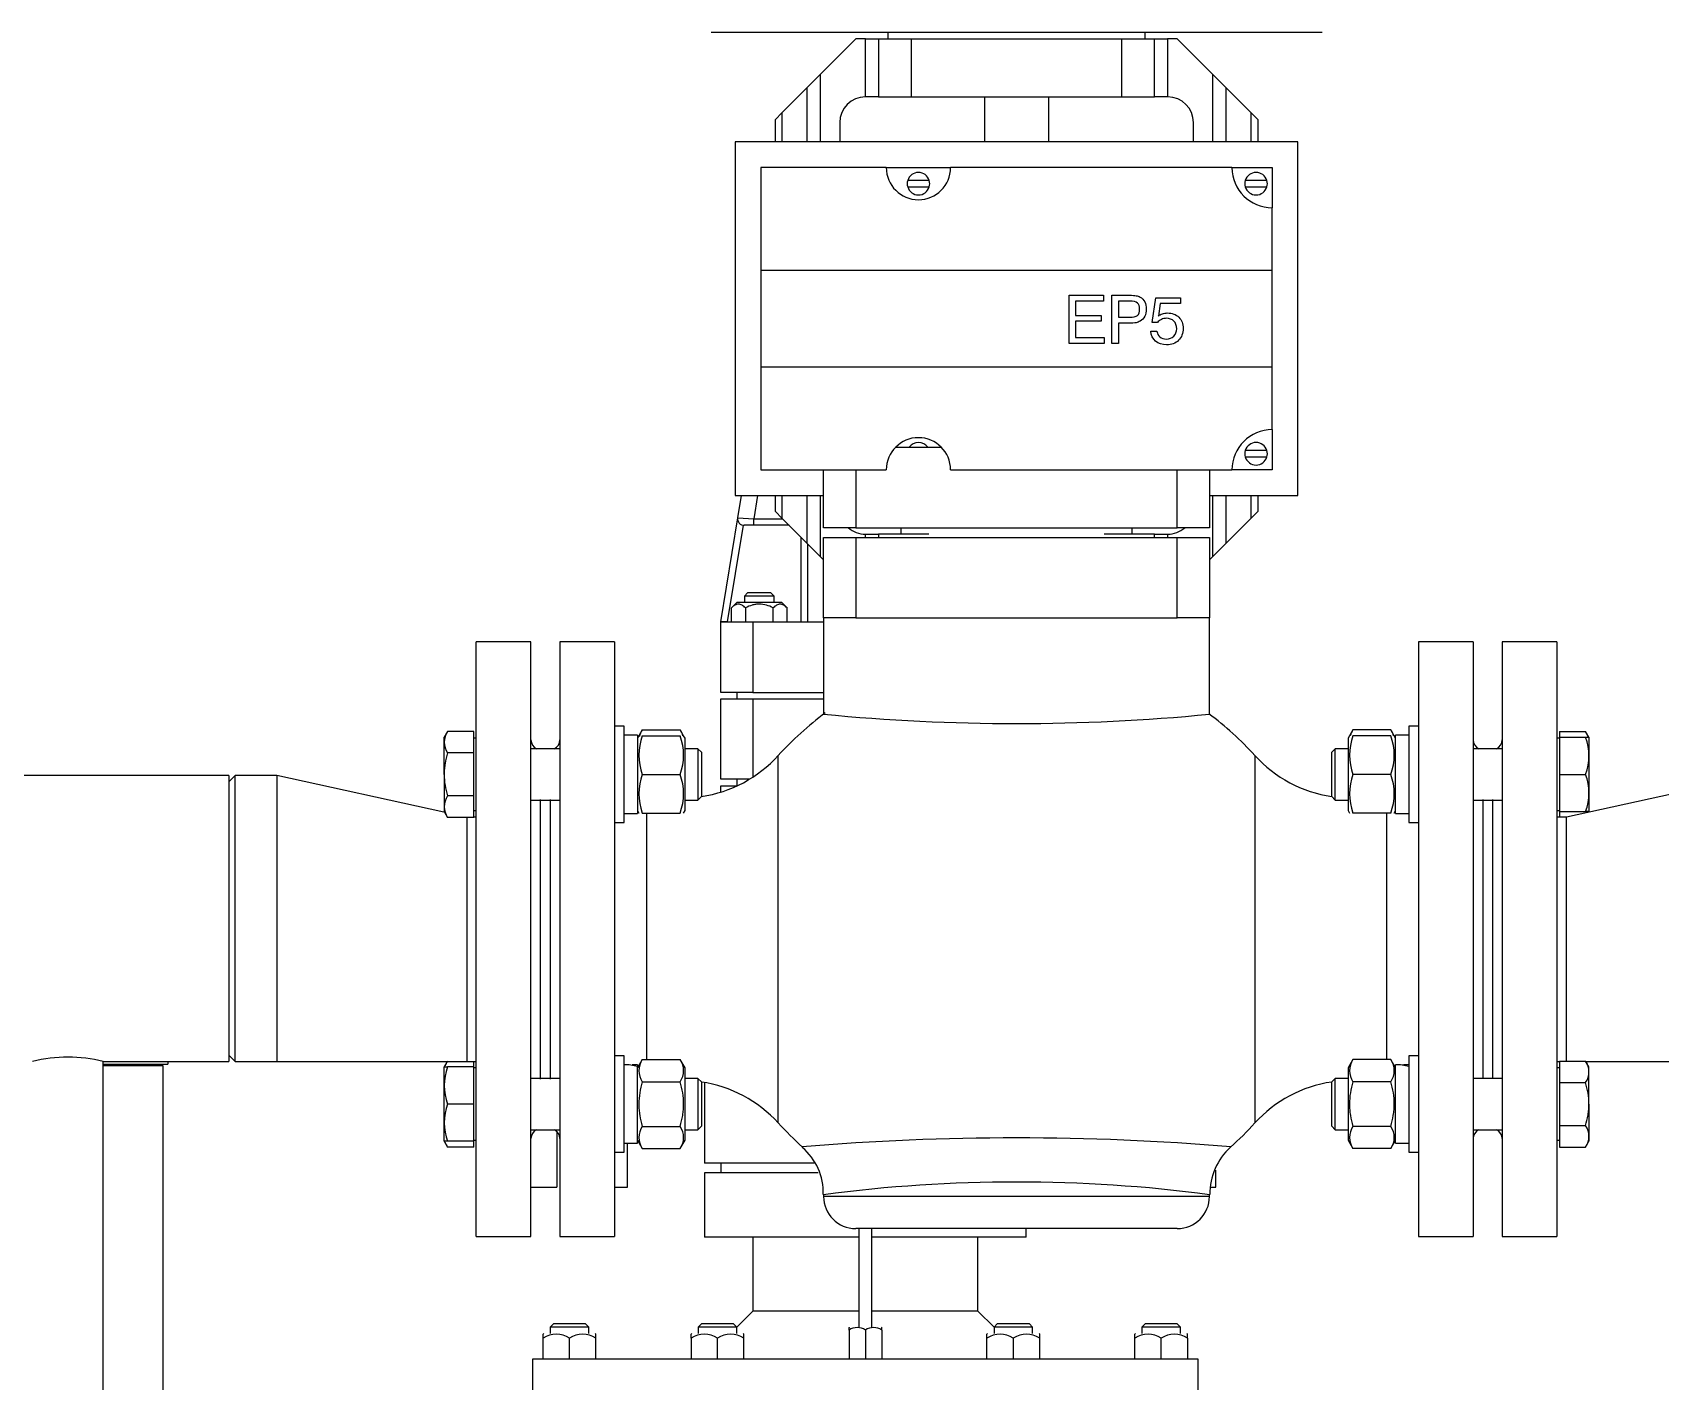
# Model space of a CAD drawing. Extents: x -681219 to -550379, y -242630 to -158199.
# Drawn here: x -639471 to -638525, y -177395 to -176610 of the extents above; entities that cross this region are included whole.
import ezdxf

# ---------------------------------------------------------------- set-up
doc = ezdxf.new("R2010")
doc.units = 0
doc.header["$LTSCALE"] = 1000
for name, color, linetype in [('$TD_AUDIT_GENERATED_(1F56)', 7, 'CONTINUOUS'), ('$TD_AUDIT_GENERATED_(28EF)', 7, 'CONTINUOUS'), ('$TD_AUDIT_GENERATED_(352)', 7, 'CONTINUOUS'), ('16_GB93', 7, 'CONTINUOUS'), ('16_GB97.1', 7, 'CONTINUOUS'), ('DN25_RP-6', 7, 'CONTINUOUS'), ('DN65_GB9119.8', 7, 'CONTINUOUS'), ('DN65_LE33', 7, 'CONTINUOUS'), ('EP5定位器', 7, 'CONTINUOUS'), ('M16_GB6170', 7, 'CONTINUOUS'), ('M16×70_GB5782', 7, 'CONTINUOUS'), ('MYGL011000251', 7, 'CONTINUOUS'), ('PN3326', 7, 'CONTINUOUS'), ('偏心异径接头DN80×65_GB', 7, 'CONTINUOUS'), ('法兰25-5_GB9119.8', 7, 'CONTINUOUS')]:
    doc.layers.add(name, color=color, linetype=linetype)

msp = doc.modelspace()

# ---------------------------------------------------------------- linework, layer by layer
at = {"layer": '$TD_AUDIT_GENERATED_(1F56)', "color": 7, "linetype": 'Continuous'}
msp.add_line((-639357.3504, -177205.6862), (-639356.7893, -177205.6862), dxfattribs=at)
at = {"layer": '$TD_AUDIT_GENERATED_(28EF)', "color": 7, "linetype": 'Continuous'}
msp.add_line((-639430.2937, -177840.1057), (-639430.2937, -177208.8658), dxfattribs=at)
at = {"layer": '$TD_AUDIT_GENERATED_(352)', "color": 7, "linetype": 'Continuous'}
for p, q in [((-639430.2937, -177210.362), (-639392.7567, -177210.362)), ((-639395.5622, -177211.2972), (-639430.2937, -177211.2972)), ((-639395.5622, -177529.2551), (-639395.5622, -177211.2972)), ((-639392.7567, -177208.8658), (-639392.7567, -177210.362))]:
    msp.add_line(p, q, dxfattribs=at)
at = {"layer": '16_GB93', "color": 7, "linetype": 'Continuous'}
for p, q in [((-639119.6301, -177018.9977), (-639127.2985, -177018.9977)), ((-639119.6301, -177018.9977), (-639119.6301, -177064.634)), ((-638678.6038, -177064.634), (-638678.6038, -177018.9977)), ((-638670.9354, -177018.9977), (-638678.6038, -177018.9977)), ((-639127.2985, -177064.634), (-639119.6301, -177064.634)), ((-638678.6038, -177064.634), (-638670.9354, -177064.634)), ((-639119.6301, -177210.7646), (-639120.7531, -177210.7646)), ((-639119.6301, -177210.7923), (-639119.6301, -177211.7235)), ((-638678.6038, -177256.4009), (-638678.6038, -177210.7646)), ((-638670.9354, -177210.7646), (-638672.0584, -177210.7646)), ((-639119.6301, -177256.4009), (-639119.6301, -177211.7235)), ((-638678.6038, -177212.5414), (-638678.6038, -177211.7235)), ((-639127.2985, -177256.4009), (-639119.6301, -177256.4009)), ((-638678.6038, -177256.4009), (-638670.9354, -177256.4009))]:
    msp.add_line(p, q, dxfattribs=at)
for centre, start, end in [((-639126.1755, -177233.5828), 73.3305416, 92.8209894), ((-639120.7531, -177233.5828), 87.1790106, 94.6996188), ((-638677.4808, -177233.5828), 73.3305416, 92.8209894), ((-638672.0584, -177233.5828), 87.1790106, 96.8238403)]:
    msp.add_arc(centre, 22.8182, start, end, dxfattribs=at)
at = {"layer": '16_GB97.1', "color": 7, "linetype": 'Continuous'}
for p, q in [((-639127.2985, -177013.7607), (-639132.9095, -177013.7607)), ((-639127.2985, -177069.871), (-639127.2985, -177013.7607)), ((-639127.2985, -177018.9977), (-639127.2985, -177013.7607)), ((-638670.9354, -177013.7607), (-638670.9354, -177069.871)), ((-638665.3244, -177013.7607), (-638670.9354, -177013.7607)), ((-639132.9095, -177069.871), (-639127.2985, -177069.871)), ((-638670.9354, -177069.871), (-638665.3244, -177069.871)), ((-639127.2985, -177205.5277), (-639132.9095, -177205.5277)), ((-639127.2985, -177261.6379), (-639127.2985, -177205.5277)), ((-638670.9354, -177205.5277), (-638670.9354, -177261.6379)), ((-638665.3244, -177205.5277), (-638670.9354, -177205.5277)), ((-639132.9095, -177261.6379), (-639127.2985, -177261.6379)), ((-638670.9354, -177261.6379), (-638665.3244, -177261.6379))]:
    msp.add_line(p, q, dxfattribs=at)
at = {"layer": 'DN25_RP-6', "color": 7, "linetype": 'Continuous'}
for p, q in [((-639061.2892, -176892.5618), (-639059.1655, -176879.5923)), ((-639049.6893, -176879.5923), (-639051.9119, -176893.1663)), ((-639071.1883, -176953.0172), (-639061.2892, -176892.5618)), ((-639058.2021, -176896.8578), (-639067.3978, -176953.0172)), ((-639061.2892, -176892.5618), (-639051.9119, -176893.1663)), ((-639051.9119, -176896.907), (-639057.5977, -176896.907)), ((-639051.9119, -176893.1663), (-639035.1702, -176893.1663)), ((-639051.9119, -176896.907), (-639051.9119, -176893.1663)), ((-639031.4295, -176896.907), (-639051.9119, -176896.907)), ((-639024.4298, -176953.0172), (-639024.4298, -176903.9067)), ((-639020.6891, -176907.6474), (-639020.6891, -176953.0172)), ((-639055.5117, -176936.1841), (-639057.3821, -176938.0545)), ((-639041.9766, -176936.1841), (-639055.5117, -176936.1841)), ((-639040.1063, -176938.0545), (-639041.9766, -176936.1841)), ((-639061.8366, -176941.7952), (-639064.9418, -176944.9004)), ((-639064.9418, -176953.0172), (-639064.9418, -176944.9004)), ((-639035.6518, -176941.7952), (-639061.8366, -176941.7952)), ((-639040.1063, -176938.0545), (-639057.3821, -176938.0545)), ((-639057.3821, -176938.0545), (-639057.3821, -176941.7952)), ((-639056.843, -176944.9004), (-639056.843, -176953.0172)), ((-639040.6454, -176953.0172), (-639040.6454, -176944.9004)), ((-639040.1063, -176941.7952), (-639040.1063, -176938.0545)), ((-639032.5466, -176944.9004), (-639035.6518, -176941.7952)), ((-639032.5466, -176953.0172), (-639032.5466, -176944.9004)), ((-639071.1883, -176994.1647), (-639071.1883, -176953.0172)), ((-639071.1883, -176953.0172), (-639052.4849, -176953.0172)), ((-639067.3978, -176953.0172), (-639071.1883, -176953.0172)), ((-639052.4849, -176953.0172), (-639011.3374, -176953.0172)), ((-639052.4849, -176953.0172), (-639052.4849, -176994.1647)), ((-639052.4849, -176994.1647), (-639071.1883, -176994.1647)), ((-639071.1883, -177044.6639), (-639071.1883, -176997.9054)), ((-639071.1883, -176997.9054), (-639052.4849, -176997.9054)), ((-639061.8366, -176994.1647), (-639061.8366, -176997.9054)), ((-639052.4849, -176994.1647), (-639011.3374, -176994.1647)), ((-639052.4849, -176997.9054), (-639011.3374, -176997.9054)), ((-639052.4849, -176997.9054), (-639052.4849, -177043.3782)), ((-639054.5416, -177044.6639), (-639071.1883, -177044.6639)), ((-639071.1883, -177052.1039), (-639071.1883, -177048.4046)), ((-639071.1883, -177048.4046), (-639061.5674, -177048.4046)), ((-639061.8366, -177044.6639), (-639061.8366, -177048.4046)), ((-639080.54, -177221.0671), (-639080.54, -177267.9685)), ((-639125.4282, -177281.9961), (-639125.4282, -177256.4009)), ((-639016.7695, -177267.9685), (-639080.54, -177267.9685)), ((-639071.1883, -177267.9685), (-639071.1883, -177273.5795)), ((-639014.4044, -177273.5795), (-639080.54, -177273.5795)), ((-639080.54, -177273.5795), (-639080.54, -177310.9864)), ((-639132.9095, -177281.9961), (-639125.4282, -177281.9961)), ((-638990.7636, -177306.03), (-638990.7636, -177363.3559)), ((-638983.2823, -177363.3559), (-638983.2823, -177306.03)), ((-638893.5059, -177310.9864), (-638893.5059, -177306.03)), ((-638990.7636, -177310.9864), (-639080.54, -177310.9864)), ((-639052.4849, -177310.9864), (-639052.4849, -177354.0042)), ((-638893.5059, -177310.9864), (-638983.2823, -177310.9864)), ((-638921.561, -177354.0042), (-638921.561, -177310.9864)), ((-639168.446, -177361.4856), (-639170.3163, -177363.3559)), ((-639149.7426, -177361.4856), (-639168.446, -177361.4856)), ((-639147.8722, -177363.3559), (-639149.7426, -177361.4856)), ((-639082.4103, -177361.4856), (-639084.2807, -177363.3559)), ((-639063.7069, -177361.4856), (-639082.4103, -177361.4856)), ((-639061.8366, -177363.3559), (-639063.7069, -177361.4856)), ((-639052.4849, -177354.0042), (-639061.8366, -177363.3559)), ((-638990.7636, -177354.0042), (-639052.4849, -177354.0042)), ((-638921.561, -177354.0042), (-638983.2823, -177354.0042)), ((-638912.2093, -177363.3559), (-638921.561, -177354.0042)), ((-638910.339, -177361.4856), (-638912.2093, -177363.3559)), ((-638891.6356, -177361.4856), (-638910.339, -177361.4856)), ((-638889.7652, -177363.3559), (-638891.6356, -177361.4856)), ((-638824.3033, -177361.4856), (-638826.1737, -177363.3559)), ((-638805.5999, -177361.4856), (-638824.3033, -177361.4856)), ((-638803.7296, -177363.3559), (-638805.5999, -177361.4856)), ((-639174.057, -177367.0966), (-639174.4311, -177367.4706)), ((-639174.4311, -177369.8433), (-639174.4311, -177367.4706)), ((-639174.4311, -177382.0593), (-639174.4311, -177369.8433)), ((-639147.8722, -177363.3559), (-639170.3163, -177363.3559)), ((-639170.3163, -177363.3559), (-639170.3163, -177367.0966)), ((-639159.0943, -177382.0593), (-639159.0943, -177369.8433)), ((-639147.8722, -177367.0966), (-639147.8722, -177363.3559)), ((-639143.7575, -177367.4706), (-639144.1316, -177367.0966)), ((-639143.7575, -177369.8433), (-639143.7575, -177367.4942)), ((-639143.7575, -177382.0593), (-639143.7575, -177369.8433)), ((-639088.0213, -177367.0966), (-639088.3954, -177367.4706)), ((-639088.3954, -177369.8433), (-639088.3954, -177367.4706)), ((-639088.3954, -177369.8433), (-639088.3954, -177382.0593)), ((-639061.8366, -177363.3559), (-639084.2807, -177363.3559)), ((-639084.2807, -177363.3559), (-639084.2807, -177367.0966)), ((-639073.0586, -177382.0593), (-639073.0586, -177369.8433)), ((-639061.8366, -177367.0966), (-639061.8366, -177363.3559)), ((-639057.7218, -177367.4706), (-639058.0959, -177367.0966)), ((-639057.7218, -177369.8433), (-639057.7218, -177367.4942)), ((-639057.7218, -177382.0593), (-639057.7218, -177369.8433)), ((-638996.3747, -177363.3559), (-638996.5617, -177363.5429)), ((-638996.5617, -177365.0186), (-638996.5617, -177363.5429)), ((-638996.5617, -177365.0186), (-638996.5617, -177382.0593)), ((-638987.0229, -177365.0186), (-638987.0229, -177382.0593)), ((-638977.4842, -177363.5429), (-638977.6712, -177363.3559)), ((-638977.4842, -177365.0186), (-638977.4842, -177363.5483)), ((-638977.4842, -177365.0186), (-638977.4842, -177382.0593)), ((-638915.95, -177367.0966), (-638916.3241, -177367.4706)), ((-638916.3241, -177369.8433), (-638916.3241, -177367.4706)), ((-638916.3241, -177382.0593), (-638916.3241, -177369.8433)), ((-638889.7652, -177363.3559), (-638912.2093, -177363.3559)), ((-638912.2093, -177363.3559), (-638912.2093, -177367.0966)), ((-638900.9873, -177369.8433), (-638900.9873, -177382.0593)), ((-638889.7652, -177367.0966), (-638889.7652, -177363.3559)), ((-638885.6505, -177367.4706), (-638886.0246, -177367.0966)), ((-638885.6505, -177369.8433), (-638885.6505, -177367.4942)), ((-638885.6505, -177382.0593), (-638885.6505, -177369.8433)), ((-638829.9143, -177367.0966), (-638830.2884, -177367.4706)), ((-638830.2884, -177369.8433), (-638830.2884, -177367.4706)), ((-638830.2884, -177382.0593), (-638830.2884, -177369.8433)), ((-638803.7296, -177363.3559), (-638826.1737, -177363.3559)), ((-638826.1737, -177363.3559), (-638826.1737, -177367.0966)), ((-638814.9516, -177382.0593), (-638814.9516, -177369.8433)), ((-638803.7296, -177367.0966), (-638803.7296, -177363.3559)), ((-638799.6148, -177367.4706), (-638799.9889, -177367.0966)), ((-638799.6148, -177369.8433), (-638799.6148, -177367.4942)), ((-638799.6148, -177369.8433), (-638799.6148, -177382.0593)), ((-638793.4427, -177382.0593), (-639180.6032, -177382.0593)), ((-639180.6032, -177382.0593), (-639180.6032, -177410.1144)), ((-638793.4427, -177410.1144), (-638793.4427, -177382.0593))]:
    msp.add_line(p, q, dxfattribs=at)
for centre, radius, start, end in [((-639057.5977, -176893.1663), 3.7407, 170.7007942, 270), ((-639166.7627, -177381.2066), 13.7088, 55.9871058, 124.0128942), ((-639166.7627, -177381.2341), 13.7315, 56.0511709, 123.9488291), ((-639151.4259, -177381.2066), 13.7088, 55.9871203, 124.0128797), ((-639151.4259, -177381.2341), 13.7315, 56.0511709, 123.9488291), ((-639080.727, -177381.2066), 13.7088, 55.9871203, 124.0128797), ((-639080.727, -177381.2066), 13.7088, 55.9871203, 124.0128797), ((-639065.3902, -177381.2066), 13.7088, 55.9871203, 124.0128797), ((-639065.3902, -177381.2341), 13.7315, 56.0511709, 123.9488291), ((-638991.7923, -177372.086), 8.5261, 55.9869438, 124.0130562), ((-638991.7923, -177372.1032), 8.5404, 56.0516812, 123.9483188), ((-638982.2536, -177372.0859), 8.5261, 55.9868049, 124.0131951), ((-638982.2536, -177372.1032), 8.5404, 56.0516812, 123.9483188), ((-638908.6557, -177381.2066), 13.7088, 55.9871203, 124.0128797), ((-638908.6557, -177381.2341), 13.7315, 56.0511709, 123.9488291), ((-638893.3189, -177381.2066), 13.7088, 55.9871203, 124.0128797), ((-638893.3189, -177381.2341), 13.7315, 56.0511709, 123.9488291), ((-638822.62, -177381.2066), 13.7088, 55.9871203, 124.0128797), ((-638822.62, -177381.2341), 13.7315, 56.0511709, 123.9488291), ((-638807.2832, -177381.2066), 13.7088, 55.9871058, 124.0128942), ((-638807.2832, -177381.2341), 13.7315, 56.0511709, 123.9488291)]:
    msp.add_arc(centre, radius, start, end, dxfattribs=at)
for points, knots in [([(-639056.843, -176944.9004), (-639057.4762, -176944.2672), (-639058.1237, -176943.7289), (-639059.1296, -176943.1523), (-639059.4708, -176942.999), (-639060.1676, -176942.7882), (-639060.5265, -176942.7316), (-639061.5876, -176942.7279), (-639062.283, -176942.9428), (-639063.6543, -176943.7213), (-639064.3079, -176944.2665), (-639064.9418, -176944.9004)], [0, 0, 0, 0, 0.25, 0.25, 0.375, 0.375, 0.5, 0.5, 0.75, 0.75, 1, 1, 1, 1]), ([(-639040.6454, -176944.9004), (-639041.9055, -176944.2703), (-639043.207, -176943.726), (-639045.9549, -176942.9442), (-639047.3478, -176942.7283), (-639049.4727, -176942.7314), (-639050.1918, -176942.7879), (-639051.5878, -176942.999), (-639052.2708, -176943.1526), (-639054.2838, -176943.7296), (-639055.578, -176944.2679), (-639056.843, -176944.9004)], [0, 0, 0, 0, 0.25, 0.25, 0.5, 0.5, 0.625, 0.625, 0.75, 0.75, 1, 1, 1, 1]), ([(-639032.5466, -176944.9004), (-639033.1772, -176944.2698), (-639033.8254, -176943.729), (-639034.8428, -176943.1473), (-639035.1924, -176942.9917), (-639035.8921, -176942.7838), (-639036.2426, -176942.7305), (-639036.9452, -176942.7301), (-639037.2974, -176942.783), (-639038.0029, -176942.9927), (-639038.3474, -176943.1465), (-639039.3612, -176943.7254), (-639040.0112, -176944.2662), (-639040.6454, -176944.9004)], [0, 0, 0, 0, 0.25, 0.25, 0.375, 0.375, 0.5, 0.5, 0.625, 0.625, 0.75, 0.75, 1, 1, 1, 1])]:
    msp.add_open_spline(points, degree=3, knots=knots, dxfattribs=at)
at = {"layer": 'DN65_GB9119.8', "color": 7, "linetype": 'Continuous'}
for p, q in [((-639213.3342, -177310.7058), (-639213.3342, -176964.6928)), ((-639181.5384, -176964.6928), (-639213.3342, -176964.6928)), ((-639181.5384, -177310.7058), (-639181.5384, -176964.6928)), ((-638616.6955, -176964.6928), (-638616.6955, -177310.7058)), ((-638584.8997, -176964.6928), (-638616.6955, -176964.6928)), ((-638584.8997, -176964.6928), (-638584.8997, -177310.7058)), ((-639175.9273, -177219.0591), (-639175.9273, -177056.3395)), ((-638622.3065, -177056.3395), (-638622.3065, -177218.62)), ((-639213.3342, -177310.7058), (-639181.5384, -177310.7058)), ((-638616.6955, -177310.7058), (-638584.8997, -177310.7058))]:
    msp.add_line(p, q, dxfattribs=at)
for centre, start, end in [((-639175.9273, -177021.7382), 180, 245.7254703), ((-638622.3065, -177021.7382), 294.2745297, 0), ((-639175.9273, -177253.6604), 114.2745297, 180), ((-638622.3065, -177253.6604), 0, 65.7254703)]:
    msp.add_arc(centre, 5.611, start, end, dxfattribs=at)
at = {"layer": 'DN65_LE33', "color": 7, "linetype": 'Continuous'}
for p, q in [((-638969.5192, -176851.5372), (-638942.8054, -176851.5372)), ((-639011.3374, -176898.2957), (-639011.3374, -176864.6296)), ((-638992.634, -176864.6296), (-638992.634, -176898.2957)), ((-638805.5999, -176898.2957), (-638805.5999, -176864.6296)), ((-638786.8965, -176864.6296), (-638786.8965, -176898.2957)), ((-638992.634, -176898.2957), (-639011.3374, -176898.2957)), ((-638992.634, -176898.2957), (-638805.5999, -176898.2957)), ((-638966.4492, -176898.2957), (-638966.4492, -176902.0364)), ((-638831.7847, -176902.0364), (-638831.7847, -176898.2957)), ((-638786.8965, -176898.2957), (-638805.5999, -176898.2957)), ((-639011.3374, -176950.6652), (-639011.3374, -176903.9067)), ((-639011.3374, -176903.9067), (-638992.634, -176903.9067)), ((-638992.634, -176903.9067), (-638805.5999, -176903.9067)), ((-638992.634, -176903.9067), (-638992.634, -176950.6652)), ((-638805.5999, -176950.6652), (-638805.5999, -176903.9067)), ((-638805.5999, -176903.9067), (-638786.8965, -176903.9067)), ((-638786.8965, -176903.9067), (-638786.8965, -176950.6652)), ((-638992.634, -176950.6652), (-639011.3374, -176950.6652)), ((-639011.3374, -176950.6652), (-639011.3374, -177006.9401)), ((-638992.634, -176950.6652), (-638899.1169, -176950.6652)), ((-638899.1169, -176950.6652), (-638805.5999, -176950.6652)), ((-638786.8965, -176950.6652), (-638805.5999, -176950.6652)), ((-638786.8965, -177006.8338), (-638786.8965, -176950.6652)), ((-639164.7053, -176964.6928), (-639164.7053, -177310.7058)), ((-639132.9095, -176964.6928), (-639164.7053, -176964.6928)), ((-639132.9095, -176964.6928), (-639132.9095, -177310.7058)), ((-638665.3244, -176964.6928), (-638665.3244, -177310.7058)), ((-638633.5286, -176964.6928), (-638665.3244, -176964.6928)), ((-638633.5286, -176964.6928), (-638633.5286, -177310.7058)), ((-639037.7221, -177244.5759), (-639037.7221, -177030.8227)), ((-638760.5117, -177030.8227), (-638760.5117, -177244.5759)), ((-639170.3163, -177056.3395), (-639170.3163, -177219.0591)), ((-638627.9176, -177056.3395), (-638627.9176, -177218.62)), ((-639114.2061, -177207.6658), (-639114.2061, -177064.2599)), ((-638684.0278, -177064.2599), (-638684.0278, -177207.6658)), ((-639011.3374, -177286.0827), (-639011.3374, -177287.3266)), ((-638786.8965, -177287.3266), (-638786.8965, -177286.2622)), ((-638786.8965, -177287.3266), (-639011.3374, -177287.3266)), ((-638805.5999, -177306.03), (-638992.634, -177306.03)), ((-639164.7053, -177310.7058), (-639132.9095, -177310.7058)), ((-638665.3244, -177310.7058), (-638633.5286, -177310.7058))]:
    msp.add_line(p, q, dxfattribs=at)
for centre, radius, start, end in [((-638899.1169, -177156.4027), 187.0341, 126.4921132, 137.8225814), ((-638899.1167, -175853.6029), 1158.6202, 264.4417185, 275.5580522), ((-638899.1169, -177156.4027), 187.0341, 42.1774186, 53.2663481), ((-639170.3163, -177021.7382), 5.611, 294.2745297, 0), ((-638627.9176, -177021.7382), 5.611, 180, 245.7254703), ((-639093.1642, -176980.5907), 74.8136, 278.2644652, 317.8225814), ((-638705.0697, -176980.5907), 74.8136, 222.1774186, 261.7355348), ((-639093.1642, -177294.8079), 74.8136, 42.1774186, 81.7355348), ((-638705.0697, -177294.8079), 74.8136, 98.2644652, 137.8225814), ((-639170.3163, -177253.6604), 5.611, 0, 65.7254703), ((-638899.1169, -177118.9959), 187.0341, 222.1774186, 228.2673249), ((-638899.1169, -177118.9959), 187.0341, 311.7214591, 317.8225814), ((-638627.9176, -177253.6604), 5.611, 114.2745297, 180), ((-638899.1169, -178760.7533), 1507.516, 85.255543, 94.7444579), ((-639046.1345, -177285.2337), 34.624, 358.360335, 49.8164486), ((-638750.3497, -177285.8105), 36.4041, 131.7897404, 180.6585578), ((-638899.1169, -178136.6773), 857.7656, 82.4825102, 97.5174831), ((-638992.634, -177287.3266), 18.7034, 180, 270), ((-638805.5999, -177287.3266), 18.7034, 270, 0)]:
    msp.add_arc(centre, radius, start, end, dxfattribs=at)
at = {"layer": 'EP5定位器', "color": 7, "linetype": 'Continuous'}
for p, q in [((-638735.4621, -176673.8548), (-639062.7717, -176673.8548)), ((-639062.7717, -176673.8548), (-639062.7717, -176879.5923)), ((-638735.4621, -176879.5923), (-638735.4621, -176673.8548)), ((-639047.809, -176688.8176), (-639047.809, -176748.6685)), ((-638974.8657, -176688.8176), (-639047.809, -176688.8176)), ((-638974.8657, -176688.8176), (-638937.4589, -176688.8176)), ((-638773.8041, -176688.8176), (-638937.4589, -176688.8176)), ((-638773.8041, -176688.8176), (-638750.4249, -176688.8176)), ((-638750.4249, -176688.8176), (-638750.4249, -176712.1968)), ((-638949.889, -176696.2989), (-638962.4356, -176696.2989)), ((-638962.4356, -176700.0396), (-638949.889, -176700.0396)), ((-638753.5033, -176696.2989), (-638766.0499, -176696.2989)), ((-638766.0499, -176700.0396), (-638753.5033, -176700.0396)), ((-638750.4249, -176748.6685), (-638750.4249, -176712.1968)), ((-639047.809, -176748.6685), (-639047.809, -176804.7787)), ((-638750.4249, -176748.6685), (-639047.809, -176748.6685)), ((-638750.4249, -176804.7787), (-638750.4249, -176748.6685)), ((-638868.585, -176791.133), (-638868.585, -176763.0779)), ((-638868.585, -176763.0779), (-638848.5695, -176763.0779)), ((-638848.5695, -176763.0779), (-638848.5695, -176766.5499)), ((-638843.6677, -176791.133), (-638843.6677, -176763.0779)), ((-638820.273, -176778.99), (-638818.1192, -176764.6561)), ((-638818.1192, -176764.6561), (-638803.6739, -176764.6561)), ((-638803.6739, -176764.6561), (-638803.6739, -176767.8682)), ((-638848.5695, -176766.5499), (-638864.8344, -176766.5499)), ((-638864.8344, -176766.5499), (-638864.8344, -176774.9238)), ((-638864.8344, -176774.9238), (-638849.8135, -176774.9238)), ((-638849.8135, -176774.9238), (-638849.8135, -176778.1916)), ((-638839.8615, -176766.4942), (-638839.8615, -176775.9078)), ((-638815.5384, -176767.8682), (-638816.6338, -176775.1466)), ((-638803.6739, -176767.8682), (-638815.5384, -176767.8682)), ((-638849.8135, -176778.1916), (-638864.8344, -176778.1916)), ((-638864.8344, -176778.1916), (-638864.8344, -176787.6609)), ((-638839.8615, -176779.2871), (-638839.8615, -176791.133)), ((-638821.0343, -176784.0588), (-638817.4508, -176784.0588)), ((-638817.1537, -176778.99), (-638820.273, -176778.99)), ((-638848.2353, -176791.133), (-638868.585, -176791.133)), ((-638864.8344, -176787.6609), (-638848.2353, -176787.6609)), ((-638848.2353, -176787.6609), (-638848.2353, -176791.133)), ((-638839.8615, -176791.133), (-638843.6677, -176791.133)), ((-639047.809, -176804.7787), (-639047.809, -176864.6296)), ((-639047.809, -176804.7787), (-638750.4249, -176804.7787)), ((-638750.4249, -176841.2503), (-638750.4249, -176804.7787)), ((-638750.4249, -176841.2503), (-638750.4249, -176864.6296)), ((-638753.5033, -176853.4075), (-638766.0499, -176853.4075)), ((-638766.0499, -176857.1482), (-638753.5033, -176857.1482)), ((-639047.809, -176864.6296), (-638974.8657, -176864.6296)), ((-638937.4589, -176864.6296), (-638773.8041, -176864.6296)), ((-638750.4249, -176864.6296), (-638773.8041, -176864.6296)), ((-639062.7717, -176879.5923), (-639011.3374, -176879.5923)), ((-638786.8965, -176879.5923), (-638735.4621, -176879.5923))]:
    msp.add_line(p, q, dxfattribs=at)
for centre, radius, start, end in [((-638956.1623, -176688.8176), 18.7034, 180, 0), ((-638750.4249, -176688.8176), 23.3793, 180, 270), ((-638956.1623, -176698.1693), 6.5462, 163.3984504, 196.6015496), ((-638956.1623, -176698.1693), 6.5462, 16.6015496, 163.3984504), ((-638956.1623, -176698.1693), 6.5462, 196.6015496, 343.3984504), ((-638956.1623, -176698.1693), 6.5462, 343.3984504, 16.6015496), ((-638759.7766, -176698.1693), 6.5462, 163.3984504, 196.6015496), ((-638759.7766, -176698.1693), 6.5462, 16.6015496, 163.3984504), ((-638759.7766, -176698.1693), 6.5462, 196.6015496, 343.3984504), ((-638759.7766, -176698.1693), 6.5462, 343.3984504, 16.6015496), ((-638750.4249, -176864.6296), 23.3793, 90, 180), ((-638956.1623, -176864.6296), 18.7034, 0, 180), ((-638956.1623, -176855.2779), 6.5462, 34.8499046, 145.1500954), ((-638759.7766, -176855.2779), 6.5462, 16.6015496, 163.3984504), ((-638759.7766, -176855.2779), 6.5462, 163.3984504, 196.6015496), ((-638759.7766, -176855.2779), 6.5462, 196.6015496, 343.3984504), ((-638759.7766, -176855.2779), 6.5462, 343.3984504, 16.6015496)]:
    msp.add_arc(centre, radius, start, end, dxfattribs=at)
for points, knots in [([(-638843.6677, -176763.0779), (-638840.2328, -176763.0779), (-638836.7979, -176763.0779), (-638833.3629, -176763.0779), (-638831.6919, -176763.0779), (-638830.4107, -176763.1707), (-638829.5381, -176763.3192), (-638828.6623, -176763.4683), (-638827.8856, -176763.7648), (-638827.1986, -176764.1362), (-638826.0436, -176764.7605), (-638825.1748, -176765.6773), (-638824.562, -176766.9027), (-638823.9567, -176768.1133), (-638823.6522, -176769.5393), (-638823.6522, -176772.7514), (-638823.9493, -176774.1254), (-638825.1748, -176776.502), (-638826.066, -176777.4489), (-638827.2357, -176778.1545), (-638827.9065, -176778.5591), (-638828.684, -176778.86), (-638830.5036, -176779.1942), (-638832.0075, -176779.2871), (-638834.087, -176779.2871), (-638836.0118, -176779.2871), (-638837.9366, -176779.2871), (-638839.8615, -176779.2871)], [0, 0, 0, 0, 0.2242012, 0.2242012, 0.2242012, 0.30767164, 0.30767164, 0.30767164, 0.36182929, 0.36182929, 0.36182929, 0.44634598, 0.44634598, 0.44634598, 0.54013837, 0.54013837, 0.63073329, 0.63073329, 0.72132821, 0.72132821, 0.72132821, 0.79784941, 0.79784941, 0.87437061, 0.87437061, 0.87437061, 1, 1, 1, 1]), ([(-638839.8615, -176775.9078), (-638837.7324, -176775.9078), (-638835.6034, -176775.9078), (-638833.4743, -176775.9078), (-638831.2648, -176775.9078), (-638829.7052, -176775.555), (-638827.9598, -176774.1439), (-638827.5142, -176772.9185), (-638827.5142, -176769.5207), (-638827.9413, -176768.3138), (-638828.8139, -176767.5897), (-638829.6976, -176766.8565), (-638831.1534, -176766.5128), (-638833.1958, -176766.4942), (-638835.4175, -176766.474), (-638837.6396, -176766.4942), (-638839.8615, -176766.4942)], [0, 0, 0, 0, 0.20960803, 0.20960803, 0.20960803, 0.35237673, 0.35237673, 0.49514543, 0.49514543, 0.63032005, 0.63032005, 0.63032005, 0.78125088, 0.78125088, 0.78125088, 1, 1, 1, 1]), ([(-638816.6338, -176775.1466), (-638815.9654, -176774.5896), (-638815.1856, -176774.1625), (-638814.2944, -176773.8654), (-638813.4198, -176773.5739), (-638812.4562, -176773.4198), (-638811.4164, -176773.4012), (-638808.6326, -176773.3515), (-638806.4033, -176774.2368), (-638803.0612, -176777.5046), (-638802.2256, -176779.677), (-638802.2256, -176785.2286), (-638803.0983, -176787.5124), (-638804.8808, -176789.2762), (-638806.6539, -176791.0309), (-638808.9841, -176791.8942), (-638814.4243, -176791.8942), (-638816.541, -176791.1887), (-638819.8831, -176788.3293), (-638820.83, -176786.4355), (-638821.0343, -176784.0588)], [0, 0, 0, 0, 0.0550382, 0.0550382, 0.0550382, 0.1150687, 0.1150687, 0.1150687, 0.26310894, 0.26310894, 0.41114919, 0.41114919, 0.56837813, 0.56837813, 0.56837813, 0.72360178, 0.72360178, 0.86180089, 0.86180089, 1, 1, 1, 1]), ([(-638817.4508, -176784.0588), (-638817.228, -176785.4514), (-638816.6524, -176786.5654), (-638815.6869, -176787.3452), (-638814.7123, -176788.1324), (-638813.5145, -176788.5336), (-638810.2096, -176788.5336), (-638808.7613, -176787.9765), (-638806.5332, -176785.7856), (-638805.9762, -176784.3374), (-638805.9762, -176780.6796), (-638806.5147, -176779.2314), (-638807.5916, -176778.1359), (-638808.6592, -176777.0499), (-638810.1353, -176776.5205), (-638811.992, -176776.502), (-638813.0315, -176776.4916), (-638813.9973, -176776.7248), (-638814.8699, -176777.1333), (-638815.7497, -176777.5451), (-638816.5039, -176778.173), (-638817.1537, -176778.99)], [0, 0, 0, 0, 0.11598907, 0.11598907, 0.11598907, 0.23418309, 0.23418309, 0.37897077, 0.37897077, 0.52375845, 0.52375845, 0.67302409, 0.67302409, 0.67302409, 0.8195085, 0.8195085, 0.8195085, 0.90977539, 0.90977539, 0.90977539, 1, 1, 1, 1])]:
    msp.add_open_spline(points, degree=3, knots=knots, dxfattribs=at)
at = {"layer": 'M16_GB6170', "color": 7, "linetype": 'Continuous'}
for p, q in [((-639118.8202, -177019.3718), (-639119.6301, -177020.7745)), ((-639116.8151, -177015.8989), (-639118.8202, -177019.3718)), ((-639116.8154, -177019.3718), (-639094.7638, -177019.3718)), ((-639116.8151, -177015.8989), (-639094.7641, -177015.8989)), ((-639092.759, -177019.3718), (-639094.7641, -177015.8989)), ((-639091.9491, -177020.7745), (-639092.759, -177019.3718)), ((-639091.9491, -177062.8572), (-639091.9491, -177020.7745)), ((-638705.4749, -177019.3718), (-638706.2848, -177020.7745)), ((-638706.2848, -177020.7745), (-638706.2848, -177062.8572)), ((-638703.4698, -177015.8989), (-638705.4749, -177019.3718)), ((-638681.4185, -177019.3718), (-638703.4701, -177019.3718)), ((-638681.4188, -177015.8989), (-638703.4698, -177015.8989)), ((-638679.4137, -177019.3718), (-638681.4188, -177015.8989)), ((-638678.6038, -177020.7745), (-638679.4137, -177019.3718)), ((-639116.8151, -177041.8158), (-639094.7641, -177041.8158)), ((-638681.4188, -177041.8158), (-638703.4698, -177041.8158)), ((-639119.6301, -177062.8572), (-639118.8202, -177064.2599)), ((-639116.8154, -177064.2599), (-639094.7638, -177064.2599)), ((-639092.759, -177064.2599), (-639091.9491, -177062.8572)), ((-638706.2848, -177062.8572), (-638705.4749, -177064.2599)), ((-638681.4185, -177064.2599), (-638703.4701, -177064.2599)), ((-638679.4137, -177064.2599), (-638678.6038, -177062.8572)), ((-639116.8151, -177207.6658), (-639119.6301, -177212.5414)), ((-639116.8151, -177207.6658), (-639094.7641, -177207.6658)), ((-639091.9491, -177212.5414), (-639094.7641, -177207.6658)), ((-638703.4698, -177207.6658), (-638706.2848, -177212.5414)), ((-638681.4188, -177207.6658), (-638703.4698, -177207.6658)), ((-638678.6038, -177212.5414), (-638681.4188, -177207.6658)), ((-639116.8154, -177220.6243), (-639094.7638, -177220.6243)), ((-639091.9491, -177254.6241), (-639091.9491, -177212.5414)), ((-638706.2848, -177212.5414), (-638706.2848, -177254.6241)), ((-638681.4185, -177220.6243), (-638703.4701, -177220.6243)), ((-639116.8154, -177246.5412), (-639094.7638, -177246.5412)), ((-638681.4185, -177246.5412), (-638703.4701, -177246.5412)), ((-639119.6301, -177254.6241), (-639116.8151, -177259.4997)), ((-639094.7641, -177259.4997), (-639091.9491, -177254.6241)), ((-638706.2848, -177254.6241), (-638703.4698, -177259.4997)), ((-638681.4188, -177259.4997), (-638678.6038, -177254.6241)), ((-639116.8151, -177259.4997), (-639094.7641, -177259.4997)), ((-638681.4188, -177259.4997), (-638703.4698, -177259.4997))]:
    msp.add_line(p, q, dxfattribs=at)
for centre, radius, start, end in [((-639086.1242, -177030.5933), 32.6784, 159.9161491, 200.0855317), ((-639107.1944, -177022.3784), 11.5992, 146.0398024, 167.7571445), ((-639104.3848, -177022.3784), 11.5992, 15.2184678, 33.960049), ((-639125.4549, -177030.5933), 32.6783, 339.9144081, 20.0839111), ((-638672.7789, -177030.5933), 32.6784, 159.9161491, 200.0855317), ((-638693.8492, -177022.3784), 11.5992, 146.0398024, 164.7226116), ((-638691.0395, -177022.3784), 11.5992, 15.2286817, 33.960049), ((-638712.1096, -177030.5933), 32.6783, 339.9144081, 20.0839111), ((-639086.1243, -177053.0383), 32.6783, 159.9144081, 200.0839111), ((-639125.455, -177053.0383), 32.6784, 339.9161491, 20.0855317), ((-638672.779, -177053.0383), 32.6783, 159.9144081, 200.0839111), ((-638712.1097, -177053.0383), 32.6784, 339.9161491, 20.0855317), ((-639107.1944, -177214.1453), 11.5992, 146.0398024, 213.9572864), ((-639104.3848, -177214.1453), 11.5992, 326.0428621, 33.960049), ((-638693.8492, -177214.1453), 11.5992, 146.0398024, 213.9572864), ((-638691.0395, -177214.1453), 11.5992, 326.0428621, 33.960049), ((-639107.1944, -177253.0202), 11.5992, 146.0428621, 213.960049), ((-639104.3847, -177253.0202), 11.5992, 326.0398024, 33.9572864), ((-638693.8491, -177253.0202), 11.5992, 146.0428621, 213.960049), ((-638691.0395, -177253.0202), 11.5992, 326.0398024, 33.9572864)]:
    msp.add_arc(centre, radius, start, end, dxfattribs=at)
for points, knots in [([(-639116.8154, -177220.6243), (-639117.4239, -177222.7321), (-639117.9344, -177224.8914), (-639118.6323, -177229.2202), (-639118.8204, -177231.3965), (-639118.8201, -177234.6816), (-639118.7735, -177235.78), (-639118.5884, -177237.9837), (-639118.4508, -177239.0785), (-639117.9238, -177242.3243), (-639117.4201, -177244.4466), (-639116.8154, -177246.5412)], [0, 0, 0, 0, 0.25, 0.25, 0.5, 0.5, 0.625, 0.625, 0.75, 0.75, 1, 1, 1, 1]), ([(-639094.7638, -177246.5412), (-639094.1591, -177244.4466), (-639093.6554, -177242.3243), (-639093.1283, -177239.0785), (-639092.9907, -177237.9837), (-639092.8057, -177235.78), (-639092.7591, -177234.6816), (-639092.7587, -177231.3965), (-639092.9468, -177229.2202), (-639093.6448, -177224.8914), (-639094.1552, -177222.7321), (-639094.7638, -177220.6243)], [0, 0, 0, 0, 0.25, 0.25, 0.375, 0.375, 0.5, 0.5, 0.75, 0.75, 1, 1, 1, 1]), ([(-638703.4701, -177220.6243), (-638704.0786, -177222.7321), (-638704.5891, -177224.8914), (-638705.287, -177229.2202), (-638705.4751, -177231.3965), (-638705.4748, -177234.6816), (-638705.4282, -177235.78), (-638705.2432, -177237.9837), (-638705.1056, -177239.0785), (-638704.5785, -177242.3243), (-638704.0748, -177244.4466), (-638703.4701, -177246.5412)], [0, 0, 0, 0, 0.25, 0.25, 0.5, 0.5, 0.625, 0.625, 0.75, 0.75, 1, 1, 1, 1]), ([(-638681.4185, -177246.5412), (-638680.8138, -177244.4466), (-638680.3101, -177242.3243), (-638679.783, -177239.0785), (-638679.6454, -177237.9837), (-638679.4604, -177235.78), (-638679.4138, -177234.6816), (-638679.4135, -177231.3965), (-638679.6016, -177229.2202), (-638680.2995, -177224.8914), (-638680.81, -177222.7321), (-638681.4185, -177220.6243)], [0, 0, 0, 0, 0.25, 0.25, 0.375, 0.375, 0.5, 0.5, 0.75, 0.75, 1, 1, 1, 1])]:
    msp.add_open_spline(points, degree=3, knots=knots, dxfattribs=at)
at = {"layer": 'M16×70_GB5782', "color": 7, "linetype": 'Continuous'}
for p, q in [((-639230.1022, -177016.8), (-639232.0376, -177020.1522)), ((-639232.0376, -177041.8158), (-639232.0376, -177020.1522)), ((-639214.8304, -177016.8), (-639230.1022, -177016.8)), ((-639214.8304, -177029.3079), (-639214.8304, -177016.8)), ((-639213.3342, -177020.7745), (-639214.8304, -177020.7745)), ((-638583.4034, -177020.7745), (-638584.8997, -177020.7745)), ((-638583.4034, -177016.8), (-638568.1317, -177016.8)), ((-638583.4034, -177016.8), (-638583.4034, -177020.1522)), ((-638583.4034, -177020.1522), (-638568.1314, -177020.1522)), ((-638583.4034, -177020.1522), (-638583.4034, -177041.8158)), ((-638566.1963, -177020.1522), (-638568.1317, -177016.8)), ((-638568.1314, -177020.1522), (-638566.1963, -177020.1522)), ((-638566.1963, -177020.1522), (-638566.1963, -177063.4795)), ((-639214.8304, -177029.3079), (-639230.1025, -177029.3079)), ((-639214.8304, -177054.3237), (-639214.8304, -177029.3079)), ((-639164.7053, -177026.8531), (-639181.5384, -177026.8531)), ((-639084.5051, -177026.8531), (-639091.9491, -177026.8531)), ((-639084.5051, -177026.8531), (-639084.5051, -177056.7786)), ((-639082.4103, -177028.9479), (-639084.5051, -177026.8531)), ((-639082.4103, -177028.9479), (-639082.4103, -177054.6838)), ((-638713.7288, -177026.8531), (-638715.8236, -177028.9479)), ((-638715.8236, -177054.6838), (-638715.8236, -177028.9479)), ((-638713.7288, -177056.7786), (-638713.7288, -177026.8531)), ((-638706.2848, -177026.8531), (-638713.7288, -177026.8531)), ((-638616.6955, -177026.8531), (-638633.5286, -177026.8531)), ((-639232.0376, -177041.8158), (-639232.0376, -177063.4795)), ((-638583.4034, -177041.8158), (-638568.1317, -177041.8158)), ((-638583.4034, -177041.8158), (-638583.4034, -177063.4795)), ((-639214.8304, -177054.3237), (-639230.1025, -177054.3237)), ((-639214.8304, -177066.8316), (-639214.8304, -177054.3237)), ((-639181.5384, -177056.7786), (-639164.7053, -177056.7786)), ((-639091.9491, -177056.7786), (-639084.5051, -177056.7786)), ((-639084.5051, -177056.7786), (-639082.4103, -177054.6838)), ((-638715.8236, -177054.6838), (-638713.7288, -177056.7786)), ((-638713.7288, -177056.7786), (-638706.2848, -177056.7786)), ((-638633.5286, -177056.7786), (-638616.6955, -177056.7786)), ((-639232.0376, -177063.4795), (-639230.1022, -177066.8316)), ((-639214.8304, -177066.8316), (-639230.1022, -177066.8316)), ((-639214.8304, -177062.8572), (-639213.3342, -177062.8572)), ((-638584.8997, -177062.8572), (-638583.4034, -177062.8572)), ((-638583.4034, -177063.4795), (-638568.1314, -177063.4795)), ((-638583.4034, -177063.4795), (-638583.4034, -177066.6264)), ((-638566.1963, -177063.4795), (-638568.1314, -177063.4795)), ((-638566.3769, -177063.7923), (-638566.1963, -177063.4795)), ((-639230.2262, -177208.7818), (-639232.0376, -177211.9191)), ((-639214.8304, -177211.9191), (-639214.8304, -177208.7722)), ((-638583.4034, -177208.567), (-638568.1317, -177208.567)), ((-638583.4034, -177208.567), (-638583.4034, -177221.0749)), ((-638566.1963, -177211.9191), (-638568.1317, -177208.567)), ((-639232.0376, -177255.2465), (-639232.0376, -177211.9191)), ((-639232.0376, -177211.9191), (-639230.1025, -177211.9191)), ((-639214.8304, -177211.9191), (-639230.1025, -177211.9191)), ((-639214.8304, -177233.5828), (-639214.8304, -177211.9191)), ((-639213.3342, -177212.5414), (-639214.8304, -177212.5414)), ((-639164.7053, -177218.62), (-639181.5384, -177218.62)), ((-639084.5051, -177218.62), (-639091.9491, -177218.62)), ((-639084.5051, -177218.62), (-639084.5051, -177248.5455)), ((-639082.4103, -177220.7148), (-639084.5051, -177218.62)), ((-639082.4103, -177220.7148), (-639082.4103, -177246.4507)), ((-638713.7288, -177218.62), (-638715.8236, -177220.7148)), ((-638715.8236, -177246.4507), (-638715.8236, -177220.7148)), ((-638713.7288, -177248.5455), (-638713.7288, -177218.62)), ((-638706.2848, -177218.62), (-638713.7288, -177218.62)), ((-638616.6955, -177218.62), (-638633.5286, -177218.62)), ((-638583.4034, -177212.5414), (-638584.8997, -177212.5414)), ((-638566.1963, -177233.5828), (-638566.1963, -177211.9191)), ((-638583.4034, -177221.0749), (-638568.1314, -177221.0749)), ((-638583.4034, -177221.0749), (-638583.4034, -177246.0907)), ((-639214.8304, -177233.5828), (-639230.1022, -177233.5828)), ((-639214.8304, -177255.2465), (-639214.8304, -177233.5828)), ((-638566.1963, -177233.5828), (-638566.1963, -177255.2465)), ((-639181.5384, -177248.5455), (-639164.7053, -177248.5455)), ((-639091.9491, -177248.5455), (-639084.5051, -177248.5455)), ((-639084.5051, -177248.5455), (-639082.4103, -177246.4507)), ((-638715.8236, -177246.4507), (-638713.7288, -177248.5455)), ((-638713.7288, -177248.5455), (-638706.2848, -177248.5455)), ((-638633.5286, -177248.5455), (-638616.6955, -177248.5455)), ((-638583.4034, -177246.0907), (-638568.1314, -177246.0907)), ((-638583.4034, -177246.0907), (-638583.4034, -177258.5986)), ((-639230.1025, -177255.2465), (-639232.0376, -177255.2465)), ((-639232.0376, -177255.2465), (-639230.1022, -177258.5986)), ((-639214.8304, -177255.2465), (-639230.1025, -177255.2465)), ((-639214.8304, -177258.5986), (-639230.1022, -177258.5986)), ((-639214.8304, -177254.6241), (-639213.3342, -177254.6241)), ((-639214.8304, -177258.5986), (-639214.8304, -177255.2465)), ((-638584.8997, -177254.6241), (-638583.4034, -177254.6241)), ((-638583.4034, -177258.5986), (-638568.1317, -177258.5986)), ((-638568.1317, -177258.5986), (-638566.1963, -177255.2465))]:
    msp.add_line(p, q, dxfattribs=at)
for centre, radius, start, end in [((-639220.816, -177023.0542), 11.1958, 146.0398024, 213.9572864), ((-638577.4179, -177023.0542), 11.1959, 18.3234973, 33.960049), ((-638597.7554, -177030.9836), 31.542, 339.9144081, 20.0839111), ((-638597.7555, -177052.6481), 31.5421, 339.9161491, 20.0855317), ((-639220.816, -177060.5775), 11.1959, 146.0428621, 213.960049), ((-639220.816, -177214.8211), 11.1958, 146.0398024, 162.0248533), ((-638577.4179, -177214.8211), 11.1959, 326.0428621, 33.960049), ((-639200.4784, -177222.7505), 31.5421, 159.9161491, 200.0855317), ((-639200.4785, -177244.415), 31.542, 159.9144081, 200.0839111), ((-638577.4178, -177252.3444), 11.1958, 326.0398024, 33.9572864), ((-639220.816, -177252.3444), 11.1959, 198.3234973, 213.960049)]:
    msp.add_arc(centre, radius, start, end, dxfattribs=at)
for points, knots in [([(-639230.1025, -177029.3079), (-639230.6863, -177031.3304), (-639231.1726, -177033.3794), (-639231.6813, -177036.5128), (-639231.814, -177037.5692), (-639231.9926, -177039.6976), (-639232.0376, -177040.7584), (-639232.0376, -177041.8158)], [0, 0, 0, 0, 0.5, 0.5, 0.75, 0.75, 1, 1, 1, 1]), ([(-639232.0376, -177041.8158), (-639232.0376, -177043.9295), (-639231.8559, -177046.0294), (-639231.1823, -177050.2059), (-639230.6898, -177052.2894), (-639230.1025, -177054.3237)], [0, 0, 0, 0, 0.5, 0.5, 1, 1, 1, 1]), ([(-638566.1963, -177233.5828), (-638566.1963, -177231.4691), (-638566.378, -177229.3692), (-638567.0515, -177225.1927), (-638567.5441, -177223.1092), (-638568.1314, -177221.0749)], [0, 0, 0, 0, 0.5, 0.5, 1, 1, 1, 1]), ([(-638568.1314, -177246.0907), (-638567.5475, -177244.0682), (-638567.0613, -177242.0192), (-638566.5526, -177238.8858), (-638566.4199, -177237.8294), (-638566.2413, -177235.701), (-638566.1963, -177234.6402), (-638566.1963, -177233.5828)], [0, 0, 0, 0, 0.5, 0.5, 0.75, 0.75, 1, 1, 1, 1])]:
    msp.add_open_spline(points, degree=3, knots=knots, dxfattribs=at)
at = {"layer": 'MYGL011000251', "color": 7, "linetype": 'Continuous'}
for p, q in [((-639357.3504, -177042.4055), (-639663.0209, -177042.4055)), ((-639357.3504, -177042.4055), (-639357.3504, -177208.8658)), ((-639430.2937, -177208.8658), (-639357.3504, -177208.8658))]:
    msp.add_line(p, q, dxfattribs=at)
msp.add_arc((-639450.8674, -177289.568), 83.2834, 75.6979917, 104.3020071, dxfattribs=at)
at = {"layer": 'PN3326', "color": 7, "linetype": 'Continuous'}
for p, q in [((-638721.4346, -176610.2633), (-639076.7993, -176610.2633)), ((-638992.634, -176614.0039), (-639013.2537, -176634.6236)), ((-638986.977, -176614.0039), (-638992.634, -176614.0039)), ((-638986.977, -176647.6701), (-638986.977, -176614.0039)), ((-638986.977, -176614.0039), (-638979.354, -176614.0039)), ((-638979.354, -176614.0039), (-638970.1837, -176614.0039)), ((-638979.354, -176614.0039), (-638979.354, -176647.6701)), ((-638973.9306, -176610.2633), (-638973.9306, -176614.0039)), ((-638970.1837, -176614.0039), (-638828.0501, -176614.0039)), ((-638970.1837, -176614.0039), (-638960.2616, -176614.0039)), ((-638960.2616, -176647.6701), (-638960.2616, -176614.0039)), ((-638837.9722, -176614.0039), (-638828.0501, -176614.0039)), ((-638837.9722, -176614.0039), (-638837.9722, -176647.6701)), ((-638828.0501, -176614.0039), (-638818.8799, -176614.0039)), ((-638824.3033, -176614.0039), (-638824.3033, -176610.2633)), ((-638818.8799, -176647.6701), (-638818.8799, -176614.0039)), ((-638818.8799, -176614.0039), (-638811.2569, -176614.0039)), ((-638811.2569, -176614.0039), (-638811.2569, -176647.6701)), ((-638805.5999, -176614.0039), (-638811.2569, -176614.0039)), ((-638784.9802, -176634.6236), (-638805.5999, -176614.0039)), ((-639020.8767, -176642.2466), (-639035.6518, -176657.0218)), ((-639020.8767, -176642.2466), (-639013.2537, -176634.6236)), ((-639020.8767, -176673.8548), (-639020.8767, -176642.2466)), ((-639013.2537, -176634.6236), (-639013.2537, -176673.8548)), ((-638784.9802, -176673.8548), (-638784.9802, -176634.6236)), ((-638784.9802, -176634.6236), (-638777.3572, -176642.2466)), ((-638777.3572, -176642.2466), (-638777.3572, -176673.8548)), ((-638762.5821, -176657.0218), (-638777.3572, -176642.2466)), ((-638986.977, -176647.6701), (-638987.0229, -176647.6701)), ((-638979.354, -176647.6701), (-638986.977, -176647.6701)), ((-638979.354, -176647.6701), (-638960.2616, -176647.6701)), ((-638960.2616, -176647.6701), (-638837.9722, -176647.6701)), ((-638917.8203, -176647.6701), (-638917.8203, -176673.8548)), ((-638880.4135, -176673.8548), (-638880.4135, -176647.6701)), ((-638837.9722, -176647.6701), (-638818.8799, -176647.6701)), ((-638811.2569, -176647.6701), (-638818.8799, -176647.6701)), ((-638811.2109, -176647.6701), (-638811.2569, -176647.6701)), ((-639035.6518, -176657.0218), (-639039.3925, -176660.7625)), ((-639039.3925, -176673.8548), (-639039.3925, -176660.7625)), ((-639035.6518, -176657.0218), (-639035.6518, -176673.8548)), ((-638762.5821, -176673.8548), (-638762.5821, -176657.0218)), ((-638758.8414, -176660.7625), (-638762.5821, -176657.0218)), ((-638758.8414, -176660.7625), (-638758.8414, -176673.8548)), ((-639001.9857, -176662.6328), (-639001.9857, -176673.8548)), ((-638796.2482, -176673.8548), (-638796.2482, -176662.6328)), ((-639039.3925, -176888.944), (-639039.3925, -176879.5923)), ((-639035.6518, -176879.5923), (-639035.6518, -176892.6847)), ((-639020.8767, -176907.4598), (-639020.8767, -176879.5923)), ((-639013.2537, -176879.5923), (-639013.2537, -176915.0828)), ((-638784.9802, -176915.0828), (-638784.9802, -176879.5923)), ((-638777.3572, -176879.5923), (-638777.3572, -176907.4598)), ((-638762.5821, -176892.6847), (-638762.5821, -176879.5923)), ((-638758.8414, -176879.5923), (-638758.8414, -176888.944)), ((-639039.3925, -176888.944), (-639035.6518, -176892.6847)), ((-638762.5821, -176892.6847), (-638758.8414, -176888.944)), ((-639035.6518, -176892.6847), (-639020.8767, -176907.4598)), ((-638777.3572, -176907.4598), (-638762.5821, -176892.6847)), ((-639013.2537, -176915.0828), (-639020.8767, -176907.4598)), ((-638987.0229, -176902.0364), (-638986.977, -176902.0364)), ((-638986.977, -176903.9067), (-638986.977, -176902.0364)), ((-638986.977, -176902.0364), (-638979.354, -176902.0364)), ((-638979.354, -176902.0364), (-638979.354, -176903.9067)), ((-638950.1245, -176902.0364), (-638979.354, -176902.0364)), ((-638818.8799, -176902.0364), (-638848.1094, -176902.0364)), ((-638818.8799, -176903.9067), (-638818.8799, -176902.0364)), ((-638818.8799, -176902.0364), (-638811.2569, -176902.0364)), ((-638811.2569, -176902.0364), (-638811.2109, -176902.0364)), ((-638811.2569, -176902.0364), (-638811.2569, -176903.9067)), ((-638777.3572, -176907.4598), (-638784.9802, -176915.0828)), ((-639013.2537, -176915.0828), (-639011.3374, -176916.9991)), ((-638786.8965, -176916.9991), (-638784.9802, -176915.0828))]:
    msp.add_line(p, q, dxfattribs=at)
for centre, start, end in [((-638987.0229, -176662.6328), 90, 180), ((-638811.2109, -176662.6328), 0, 90), ((-638987.0229, -176887.0737), 228.5903779, 270), ((-638811.2109, -176887.0737), 270, 311.4096221)]:
    msp.add_arc(centre, 14.9627, start, end, dxfattribs=at)
at = {"layer": '偏心异径接头DN80×65_GB', "color": 7, "linetype": 'Continuous'}
for p, q in [((-639353.6097, -177042.4055), (-639357.3504, -177046.1461)), ((-639353.6097, -177208.8658), (-639353.6097, -177042.4055)), ((-639329.2953, -177042.4055), (-639353.6097, -177042.4055)), ((-639329.2953, -177042.4055), (-639329.2953, -177208.8658)), ((-639232.1814, -177063.7211), (-639329.2953, -177042.4055)), ((-638468.9386, -177042.4055), (-638579.2887, -177066.6264)), ((-639218.9452, -177066.8316), (-639218.9452, -177208.7722)), ((-639213.3342, -177066.6264), (-639214.8304, -177066.6264)), ((-638579.2887, -177066.6264), (-638584.8997, -177066.6264)), ((-638579.2887, -177208.567), (-638579.2887, -177066.6264)), ((-639357.3504, -177205.1251), (-639353.6097, -177208.8658)), ((-639353.6097, -177208.8658), (-639329.2953, -177208.8658)), ((-639329.2953, -177208.8658), (-639218.9452, -177208.7722)), ((-639218.9452, -177208.7722), (-639213.3342, -177208.7722)), ((-638584.8997, -177208.7722), (-638583.4034, -177208.7722)), ((-638568.0077, -177208.7818), (-638468.9386, -177208.8658))]:
    msp.add_line(p, q, dxfattribs=at)
at = {"layer": '法兰25-5_GB9119.8', "color": 7, "linetype": 'Continuous'}
for p, q in [((-639166.5756, -177249.4782), (-639166.5756, -177281.9961)), ((-638783.1558, -177281.9961), (-638783.1558, -177271.9974)), ((-639181.5384, -177281.9961), (-639166.5756, -177281.9961)), ((-638786.3263, -177281.9961), (-638783.1558, -177281.9961))]:
    msp.add_line(p, q, dxfattribs=at)

doc.saveas('drawing.dxf')
